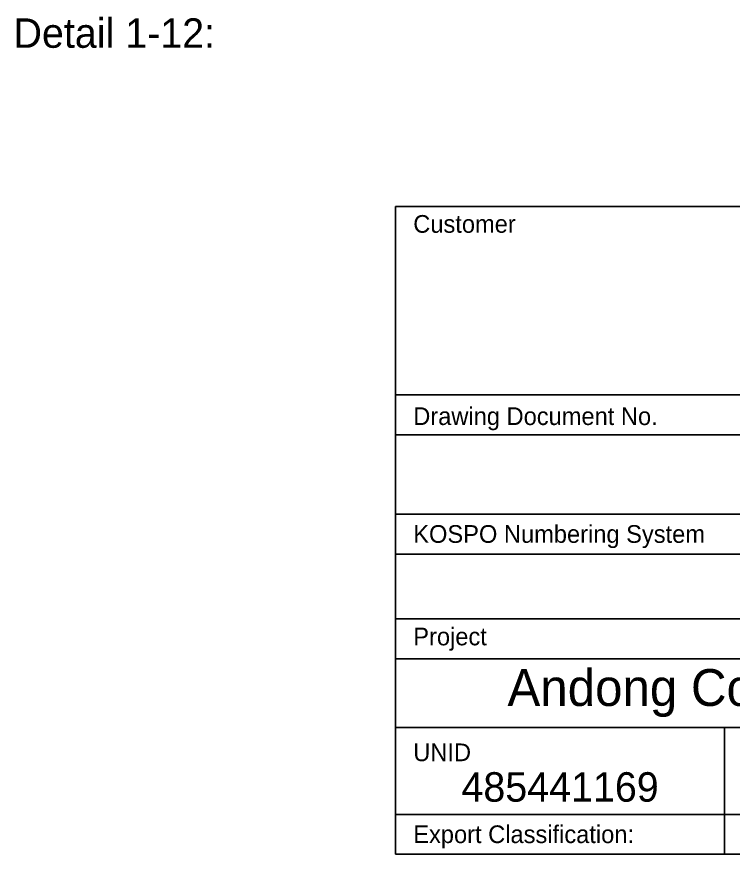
# Model space of a CAD drawing. Header units: millimetres. Extents: x 0 to 600, y 0 to 297.
# Drawn here: x 483.6 to 532.3, y 89.7 to 146.5 of the extents above; entities that cross this region are included whole.
import ezdxf

# ---------------------------------------------------------------- set-up
doc = ezdxf.new("R2010")
doc.units = ezdxf.units.MM
doc.layers.add('0_Title Block', color=7, linetype='Continuous')
doc.layers.add('5_Etc', color=7, linetype='Continuous')
doc.styles.get("Standard").update_dxf_attribs({"font": 'pnid.shx', "bigfont": 'kosdichs.shx'})

# ---------------------------------------------------------------- blocks, each defined once
blk = doc.blocks.new('SIEMENS AG TEMPLATE(600X297)')
at = {"color": 0}
for p, q in [((509.341, 133.608), (594.451, 133.608)), ((509.341, 89.652), (509.341, 133.608)), ((509.341, 120.815), (594.451, 120.815)), ((509.341, 118.115), (594.451, 118.115)), ((509.341, 112.724), (594.451, 112.724)), ((509.341, 110.024), (594.451, 110.024)), ((509.341, 105.616), (594.451, 105.616)), ((509.341, 102.916), (594.451, 102.916)), ((509.341, 98.257), (594.451, 98.257)), ((531.668, 89.652), (531.668, 98.257)), ((509.341, 92.352), (594.451, 92.352)), ((594.451, 89.652), (509.341, 89.652))]:
    blk.add_line(p, q, dxfattribs=at)
for s, insert, char_height, attachment_point in [('Customer', (510.541, 133.022), 1.2, 1), ('Drawing Document No.', (510.541, 119.977), 1.2, 1), ('KOSPO Numbering System', (510.541, 111.983), 1.2, 1), ('Project', (510.541, 105.028), 1.2, 1), ('Andong Combined Cycle Power Plant', (544.9, 100.586), 2.5, 5), ('UNID', (510.541, 97.167), 1.2, 1), ('485441169', (520.505, 94.204), 2, 5), ('Export Classification:', (510.541, 91.61), 1.2, 1)]:
    blk.add_mtext(s, dxfattribs=dict(at, insert=insert, char_height=char_height, attachment_point=attachment_point))

msp = doc.modelspace()

# ---------------------------------------------------------------- block references
at = {"layer": '0_Title Block'}
msp.add_blockref('SIEMENS AG TEMPLATE(600X297)', (0, 0), dxfattribs=at)

# ---------------------------------------------------------------- texts
at = {"layer": '5_Etc', "insert": (483.414, 146.372), "char_height": 2, "attachment_point": 1}
msp.add_mtext('Detail 1-12:', dxfattribs=at)

doc.saveas('drawing.dxf')
